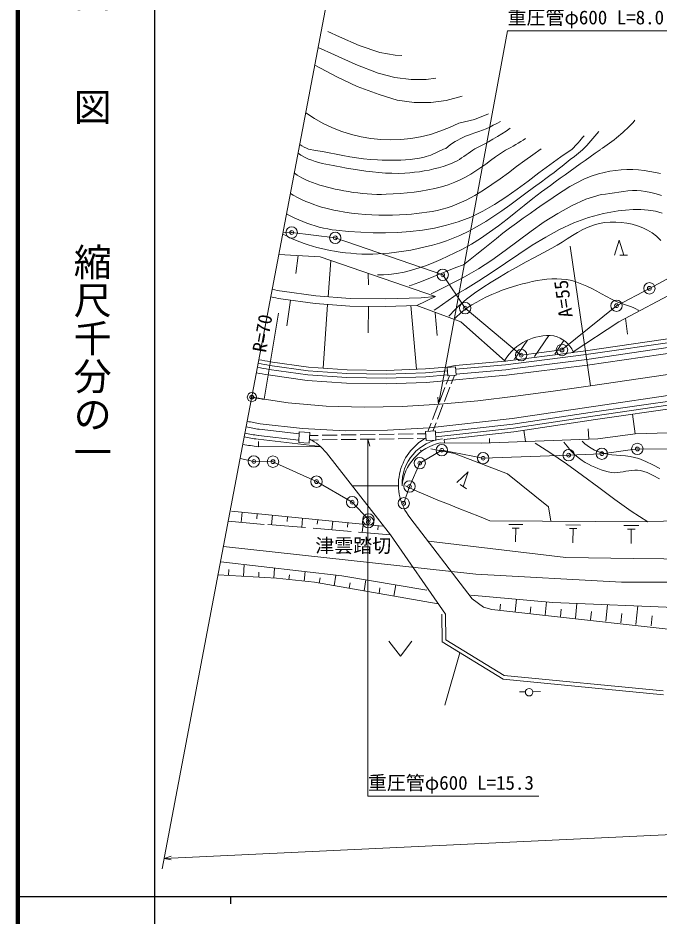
# Model space of a CAD drawing. Units: millimetres, scale not verified. Extents: x 40000 to 680000, y 20000 to 380000.
# Drawn here: x 40000 to 124429, y 202409 to 320651 of the extents above; entities that cross this region are included whole.
import ezdxf
from ezdxf.enums import TextEntityAlignment as Align

# ---------------------------------------------------------------- set-up
doc = ezdxf.new("R2010")
doc.units = ezdxf.units.MM
doc.header["$LTSCALE"] = 1000
doc.header["$PDMODE"] = 32
doc.header["$PDSIZE"] = 500
doc.linetypes.add('CHAIN', pattern=[18.5, 12, -1.5, 3.5, -1.5])
for name, color, linetype, lineweight in [('M-BGD', 7, 'Continuous', 13), ('M-BMK', 2, 'CHAIN', 13), ('M-BMK-OTRS', 5, 'Continuous', 13), ('M-BMK-ROW', 30, 'Continuous', 13), ('M-STR-HTXT', 7, 'Continuous', 13), ('M-STR-STRC', 7, 'Continuous', 13), ('M-TTL', 2, 'Continuous', 140), ('M-TTL-BAND', 7, 'Continuous', 25)]:
    doc.layers.add(name, color=color, linetype=linetype, lineweight=lineweight)
doc.layers.add('M-OTRS', color=6, linetype='Continuous')
doc.styles.add('@ＭＳ ゴシック', font='')
doc.styles.add('ＭＳ ゴシック', font='')
doc.styles.get('@ＭＳ ゴシック').set_extended_font_data('@MS Gothic')
doc.styles.get('ＭＳ ゴシック').set_extended_font_data('MS Gothic')

msp = doc.modelspace()

# ---------------------------------------------------------------- linework, layer by layer
at = {"layer": 'M-BGD'}
for p, q in [((59010, 208609), (87521, 358758)), ((96925, 303955), (96335, 303482)), ((118576, 289403), (119176, 291403)), ((119176, 291403), (119776, 289403)), ((79806, 289207), (74368, 289488)), ((76910, 289357), (76600, 287009)), ((94980, 283988), (79806, 289207)), ((80853, 283929), (81198, 288728)), ((120276, 289403), (119276, 289403)), ((133268, 288121), (119150, 280660)), ((86165, 285499), (86143, 287027)), ((92536, 282802), (94980, 283988)), ((75880, 283506), (75404, 280113)), ((80179, 274553), (80781, 282932)), ((86176, 282689), (86128, 279181)), ((92478, 274395), (91741, 282774)), ((98331, 280630), (92536, 282802)), ((94959, 281808), (95221, 278833)), ((114754, 276817), (147115, 281527)), ((104144, 275468), (98331, 280630)), ((119150, 280660), (113136, 276703)), ((114826, 276322), (147083, 281017)), ((114917, 275699), (147043, 280374)), ((120290, 279027), (120000, 281109)), ((107100, 278233), (105403, 275745)), ((109934, 278839), (108047, 276073)), ((111910, 278187), (110692, 276400)), ((112964, 276590), (114771, 276819)), ((105444, 274495), (114913, 275698)), ((114913, 275697), (114916, 275698)), ((73076, 274386), (73080, 274385)), ((97587, 274891), (96501, 274686)), ((96507, 274616), (97603, 274712)), ((96507, 274616), (96604, 273520)), ((97603, 274712), (97699, 273616)), ((97686, 273766), (104252, 274344)), ((105444, 274495), (104252, 274344)), ((115021, 274955), (115024, 274956)), ((72954, 273646), (72957, 273646)), ((96818, 273539), (96396, 272446)), ((96604, 273520), (97699, 273616)), ((97484, 273597), (97058, 272494)), ((115925, 268772), (146255, 273186)), ((96216, 271979), (95495, 270114)), ((96878, 272028), (96156, 270162)), ((115997, 268277), (146223, 272676)), ((116069, 267782), (146176, 272164)), ((95314, 269648), (94593, 267782)), ((95976, 269696), (95255, 267830)), ((115813, 269512), (115816, 269513)), ((115921, 268770), (115924, 268771)), ((120921, 268488), (121301, 265882)), ((71891, 267233), (71895, 267233)), ((94413, 267316), (93990, 266223)), ((95075, 267364), (94648, 266261)), ((71769, 266494), (77036, 265879)), ((71769, 266494), (71773, 266493)), ((77053, 266164), (76970, 264767)), ((78451, 266081), (77053, 266164)), ((78451, 266081), (78367, 264683)), ((93670, 266204), (94968, 266279)), ((93670, 266204), (93740, 265006)), ((94968, 266279), (95037, 265081)), ((106635, 266361), (106858, 264876)), ((115168, 265173), (115088, 266569)), ((141415, 266544), (121300, 265882)), ((71615, 265173), (79849, 264212)), ((71699, 264202), (71657, 264869)), ((71673, 265669), (76987, 265049)), ((79557, 265099), (78391, 265082)), ((79558, 265699), (78427, 265682)), ((82057, 265135), (80057, 265106)), ((82058, 265735), (80058, 265706)), ((84557, 265172), (82557, 265142)), ((84558, 265772), (82558, 265743)), ((87057, 265808), (85057, 265779)), ((87057, 265208), (85057, 265179)), ((89557, 265845), (87557, 265815)), ((89556, 265245), (87557, 265215)), ((92056, 265281), (90056, 265252)), ((92057, 265881), (90057, 265852)), ((93722, 265305), (92556, 265288)), ((93688, 265905), (92557, 265888)), ((93740, 265006), (95037, 265081)), ((96118, 265129), (96190, 264698)), ((116374, 265217), (101055, 264668)), ((102095, 264706), (102084, 265287)), ((121300, 265882), (116374, 265217)), ((71624, 264202), (79849, 264212)), ((78367, 264683), (76970, 264767)), ((93127, 263573), (93008, 263732)), ((94381, 263932), (97492, 263314)), ((101055, 264668), (95623, 264702)), ((89067, 252617), (80621, 263378)), ((97492, 263314), (104481, 260610)), ((97797, 259477), (99298, 260891)), ((99298, 260891), (98639, 258937)), ((104481, 260610), (109851, 256282)), ((98218, 259207), (99060, 258668)), ((68128, 255719), (88025, 253742)), ((69529, 255579), (69397, 254247)), ((109851, 256282), (110194, 254386)), ((72418, 253967), (67702, 254387)), ((71519, 255382), (71453, 254715)), ((73510, 255184), (73384, 253916)), ((75500, 254986), (75437, 254353)), ((77490, 254789), (77370, 253586)), ((79480, 254591), (79420, 253990)), ((81470, 254393), (81357, 253256)), ((102126, 254427), (122950, 254322)), ((122950, 254322), (143054, 255024)), ((77886, 253543), (72904, 253956)), ((83866, 253048), (78883, 253461)), ((83461, 254196), (83404, 253627)), ((85451, 253998), (85344, 252925)), ((87441, 253800), (87388, 253264)), ((104634, 253953), (106480, 253943)), ((105093, 253489), (106016, 253484)), ((105555, 253486), (105526, 251677)), ((112175, 253901), (114076, 253892)), ((112648, 253424), (113598, 253419)), ((113123, 253421), (113094, 251559)), ((119798, 253849), (121754, 253839)), ((120285, 253358), (121263, 253353)), ((120774, 253355), (120743, 251439)), ((89067, 252617), (84863, 252965)), ((89067, 252617), (96323, 242150)), ((69711, 247135), (69798, 248681)), ((67714, 247247), (67757, 248020)), ((71707, 247022), (71744, 247678)), ((73704, 246910), (73778, 248221)), ((75694, 246713), (75762, 247341)), ((77683, 246498), (77818, 247754)), ((81636, 245904), (81875, 247286)), ((79666, 246245), (79785, 246936)), ((83607, 245563), (83732, 246285)), ((85578, 245222), (85828, 246667)), ((89519, 244541), (89773, 246009)), ((87549, 244882), (87676, 245616)), ((105468, 242441), (105639, 244111)), ((109447, 242034), (109623, 243756)), ((103478, 242644), (103564, 243480)), ((107457, 242238), (107545, 243099)), ((111437, 241831), (111535, 242796)), ((113426, 241627), (113624, 243557)), ((115416, 241424), (115527, 242513)), ((117406, 241220), (117628, 243399)), ((121385, 240814), (121633, 243241)), ((95823, 242145), (95862, 238491)), ((96359, 238773), (96323, 242150)), ((119395, 241017), (119519, 242231)), ((123374, 240610), (123511, 241948)), ((88858, 238617), (90358, 236617)), ((90358, 236617), (91858, 238617)), ((95862, 238491), (103887, 233600)), ((104050, 234086), (96359, 238773)), ((98208, 237061), (96211, 230153)), ((103887, 233600), (125029, 231549)), ((124964, 232058), (104050, 234086)), ((106825, 231939), (106046, 231911)), ((107819, 231941), (108818, 231956))]:
    msp.add_line(p, q, dxfattribs=at)
for points in [[(90538, 315714), (89688, 315767), (87678, 316114), (84955, 317041), (82357, 318164), (80808, 318873)], [(95034, 312702), (93774, 312543), (91793, 312559), (89653, 312797), (87442, 313394), (84489, 314528), (81689, 315805), (79546, 316757)], [(98512, 310373), (96406, 309781), (94363, 309511), (92193, 309515), (89920, 309827), (87560, 310568), (84687, 311638), (82011, 312920), (79101, 314416)], [(101980, 308049), (100130, 307273), (98051, 306796)], [(74884, 292206), (75264, 292000), (76019, 291632), (76563, 291392), (77114, 291169), (77672, 290962), (78236, 290771), (78805, 290595), (79380, 290435), (79958, 290289), (80539, 290158), (81122, 290041), (81707, 289939), (82418, 289831), (83133, 289740), (83851, 289666), (84570, 289610), (85291, 289573), (86012, 289555), (86733, 289557), (87454, 289579), (88172, 289622), (88888, 289686), (89844, 289799), (90799, 289935), (91751, 290096), (92699, 290283), (93642, 290497), (94576, 290740), (95502, 291013), (96416, 291317), (97318, 291652), (98206, 292021), (99367, 292571), (100497, 293180), (101600, 293838), (102682, 294538), (103745, 295269), (104796, 296024), (105838, 296793), (106875, 297566), (107914, 298337), (108957, 299094), (109509, 299495), (110056, 299903), (110599, 300317), (111139, 300736), (111676, 301158), (112211, 301582), (112746, 302007), (113280, 302432), (113817, 302854), (114355, 303274)], [(75387, 294854), (75756, 294649), (76470, 294294), (76989, 294060), (77516, 293839), (78050, 293634), (78590, 293444), (79136, 293272), (79687, 293117), (80243, 292982), (80802, 292866), (81364, 292772), (81929, 292699), (83537, 292545), (85159, 292432), (86788, 292368), (88419, 292358), (90049, 292409), (91671, 292528), (93281, 292721), (94875, 292995), (96446, 293356), (97990, 293810), (99644, 294443), (101233, 295211), (102769, 296091), (104263, 297059), (105728, 298091), (107173, 299163), (108610, 300251), (110052, 301331), (111508, 302379), (112992, 303371)], [(75896, 297535), (76256, 297314), (76920, 296956), (77415, 296719), (77918, 296497), (78429, 296290), (78946, 296098), (79468, 295922), (79996, 295759), (80527, 295611), (81062, 295477), (81599, 295356), (82138, 295249), (83028, 295096), (83922, 294968), (84820, 294864), (85721, 294783), (86625, 294726), (87530, 294691), (88435, 294680), (89340, 294691), (90243, 294724), (91144, 294779), (91823, 294833), (92503, 294898), (93182, 294977), (93860, 295072), (94535, 295186), (95204, 295320), (95868, 295478), (96523, 295661), (97168, 295872), (97803, 296114), (99011, 296660), (100178, 297283), (101313, 297969), (102421, 298704), (103511, 299475), (104589, 300269), (105662, 301072), (106737, 301870), (107822, 302650), (108924, 303398)], [(104218, 303243), (103554, 302807), (102900, 302352), (102251, 301886), (101604, 301417), (100954, 300954), (100298, 300504), (99630, 300076), (98946, 299679), (98244, 299321), (97517, 299010), (96654, 298702), (95776, 298437), (94886, 298210), (93986, 298018), (93078, 297859), (92163, 297729), (91245, 297626), (90325, 297545), (89404, 297485), (88487, 297441), (87864, 297426), (87241, 297429), (86617, 297450), (85994, 297488), (85372, 297541), (84750, 297610), (84131, 297692), (83514, 297789), (82899, 297897), (82288, 298018), (81781, 298126), (81275, 298242), (80771, 298368), (80269, 298505), (79771, 298654), (79277, 298815), (78789, 298991), (78308, 299183), (77835, 299392), (77370, 299619), (76750, 299967), (76401, 300195)], [(76901, 302829), (77236, 302605), (77820, 302281), (78254, 302081), (78698, 301907), (79151, 301754), (79611, 301620), (80077, 301501), (80547, 301396), (81020, 301300), (81494, 301210), (81968, 301125), (82440, 301040), (83284, 300889), (84131, 300744), (84981, 300608), (85833, 300485), (86686, 300379), (87540, 300293), (88396, 300230), (89252, 300195), (90107, 300190), (90963, 300220), (91600, 300265), (92237, 300328), (92873, 300409), (93507, 300509), (94138, 300629), (94764, 300769), (95384, 300930), (95998, 301113), (96603, 301319), (97199, 301547), (97520, 301690), (97832, 301851), (98136, 302028), (98433, 302218), (98726, 302416), (99016, 302620), (99305, 302825), (99595, 303030), (99887, 303231), (100183, 303423)], [(78279, 303355), (79184, 303208), (80088, 303047), (80991, 302879), (81894, 302709), (82797, 302542), (83701, 302385), (84606, 302244), (85514, 302124), (86424, 302030), (87338, 301970), (87954, 301944), (88572, 301927), (89191, 301921), (89810, 301926), (90428, 301946), (91045, 301982), (91660, 302037), (92272, 302112), (92879, 302210), (93483, 302332), (93780, 302408), (94072, 302501), (94360, 302607), (94645, 302723), (94927, 302847), (95208, 302976), (95488, 303107), (95769, 303236), (96051, 303362), (96335, 303482)], [(116678, 303310), (116022, 302839), (115365, 302368), (114708, 301897), (114051, 301427), (113394, 300956), (112738, 300485), (112081, 300014), (111425, 299543), (110768, 299071), (110113, 298599), (108956, 297742), (107816, 296860), (106684, 295962), (105555, 295060), (104423, 294166), (103279, 293289), (102117, 292440), (100931, 291631), (99714, 290873), (98459, 290176), (97551, 289714), (96630, 289268), (95697, 288842), (94751, 288442), (93794, 288073), (92826, 287740), (91848, 287447), (90860, 287201), (89864, 287006), (88858, 286866), (88134, 286819), (87410, 286826), (87355, 286831)], [(124631, 300154), (123961, 300314), (123222, 300457), (122473, 300566), (121718, 300639), (120958, 300677), (120196, 300678), (119435, 300643), (118678, 300571), (117928, 300463), (117187, 300316), (116458, 300132), (115472, 299810), (114515, 299415), (113584, 298958), (112674, 298449), (111782, 297900), (110903, 297321), (110035, 296724), (109172, 296118), (108311, 295515), (107449, 294925), (106536, 294297), (105638, 293648), (104752, 292983), (103875, 292304), (103005, 291616), (102139, 290923), (101275, 290226), (100411, 289531), (99542, 288841), (98668, 288159)], [(94433, 284347), (94527, 284390), (95393, 284811), (96253, 285249), (97108, 285696), (97959, 286145), (98810, 286588), (100641, 287625), (102415, 288781), (104152, 290017), (105870, 291291), (107586, 292561), (109320, 293787), (111088, 294925), (112910, 295936), (114804, 296777), (116788, 297408)], [(124772, 297292), (124071, 297500), (123368, 297677), (122667, 297824), (122087, 297906), (121503, 297936), (120917, 297924), (120329, 297877), (119739, 297807), (119149, 297721), (118558, 297629), (117967, 297540), (117377, 297463), (116788, 297408)], [(94811, 282173), (95158, 282410), (95901, 282936), (96644, 283464), (97391, 283984), (98148, 284486), (98920, 284959), (100698, 286047), (102457, 287199), (104207, 288383), (105960, 289566), (107725, 290718), (109515, 291808), (111339, 292803), (113210, 293672), (115137, 294384), (117132, 294907), (118069, 295088), (119040, 295245), (120032, 295365), (121031, 295434), (122024, 295439), (122998, 295365), (123941, 295201), (124838, 294933)], [(96732, 281401), (96993, 281668), (97326, 282013), (97661, 282356), (98001, 282693), (98349, 283021), (98707, 283336), (99081, 283635), (100137, 284407), (101217, 285146), (102317, 285856), (103434, 286541), (104566, 287204), (105708, 287850), (106858, 288484), (108013, 289109), (109169, 289729), (110324, 290349), (111002, 290734), (111676, 291146), (112348, 291570), (113022, 291993), (113702, 292401), (114390, 292779), (115091, 293114), (115807, 293391), (116544, 293598), (117302, 293719), (118009, 293765), (118731, 293767), (119458, 293722), (120184, 293628), (120901, 293484), (121601, 293287), (122276, 293035), (122919, 292727), (123522, 292359), (124077, 291930), (124645, 291356)], [(98668, 288159), (97686, 287796), (96710, 287409), (95738, 287007), (94767, 286602), (93793, 286203), (92816, 285823), (91831, 285471), (91513, 285371)], [(121734, 282118), (121679, 282166), (121366, 282366), (121024, 282533), (120660, 282676), (120283, 282804), (119900, 282924), (119519, 283046), (119147, 283177), (118792, 283326), (118147, 283643), (117506, 283980), (116867, 284327), (116228, 284674), (115585, 285012), (114937, 285330), (114280, 285618), (113612, 285867), (112929, 286066), (112230, 286206), (111591, 286278), (110950, 286307), (110306, 286295), (109660, 286249), (109015, 286171), (108372, 286067), (107732, 285940), (107096, 285796), (106465, 285638), (105841, 285470), (105139, 285266), (104441, 285040), (103750, 284793), (103066, 284525), (102390, 284236), (101724, 283926), (101068, 283595), (100425, 283242), (99796, 282868), (99181, 282473), (98372, 281862), (97622, 281173), (97533, 281079)], [(74780, 284670), (79251, 284044), (83741, 283722), (88384, 283658), (93084, 283821), (94980, 283988)], [(74616, 283683), (79146, 283049), (83699, 282722), (88395, 282658), (92536, 282802)], [(424893, 279057), (414408, 279246), (395922, 278858), (388955, 278513), (376661, 277481), (339447, 273044), (328992, 271630), (250301, 259951), (210914, 254037), (205996, 253328), (201674, 252485), (186609, 250349), (171390, 248588), (158108, 247419), (138650, 246385), (119472, 246346), (100311, 247425), (67075, 251084)], [(97631, 274393), (104197, 274971), (114834, 276323)], [(104066, 275462), (104144, 275468), (113175, 276617)], [(73076, 274387), (78154, 273676), (83297, 273307), (88493, 273236), (93722, 273417), (96590, 273670)], [(73162, 274900), (78209, 274193), (83319, 273827), (88488, 273756), (93690, 273936), (96545, 274188)], [(73231, 275396), (78262, 274691), (83340, 274326), (88483, 274256), (93660, 274436), (96501, 274686)], [(97587, 274891), (104144, 275468), (104260, 275483)], [(94983, 266017), (105174, 267152), (115925, 268772)], [(95013, 265498), (105241, 266636), (116002, 268258)], [(96116, 265138), (105300, 266160), (116070, 267782)], [(114307, 264913), (114650, 264598), (115268, 264125), (115941, 263732), (116483, 263506), (117046, 263343), (117624, 263229), (118215, 263151), (118812, 263093), (119412, 263043), (120011, 262986), (120605, 262909), (121189, 262797), (121758, 262637), (122707, 262271), (123627, 261836), (124527, 261351)], [(108093, 264646), (110066, 263436), (112229, 261956), (114361, 260398), (116481, 258810), (118606, 257236), (120757, 255725), (122950, 254322)], [(111892, 264807), (112314, 264257), (112812, 263669), (113351, 263126), (113944, 262644), (114324, 262384), (114715, 262138), (115118, 261908), (115531, 261694), (115953, 261498), (116382, 261321), (116819, 261163), (117261, 261027), (117708, 260912), (118159, 260821), (118538, 260781), (118921, 260787), (119305, 260828), (119691, 260889), (120077, 260961), (120463, 261031), (120847, 261087), (121230, 261118), (121609, 261110), (121985, 261053), (122851, 260792), (123677, 260430), (124471, 259991)], [(91035, 259031), (91285, 258906), (92614, 258295), (93960, 257716), (95317, 257160), (96682, 256619), (98049, 256085), (99416, 255547), (100776, 254997), (102126, 254427)], [(91600, 254893), (99802, 244173), (101317, 243083), (102387, 242756), (133094, 239364), (143949, 238507), (175586, 239356), (200278, 239399), (208514, 239501), (224810, 240543), (228860, 241388), (242105, 245274), (255564, 248383), (265406, 250263), (277981, 252194), (291138, 254322)], [(145091, 249218), (121048, 249503), (112150, 249605), (94056, 251761)], [(66735, 249034), (82645, 247197), (93864, 245327)], [(66361, 247324), (74057, 246890), (79061, 246349), (95358, 243531)], [(99634, 244647), (110438, 243683), (127507, 243009), (145443, 243083), (154853, 243684)]]:
    msp.add_lwpolyline(points, dxfattribs=at)
for centre, radius in [((70806, 270729), 600), ((107322, 231884), 500)]:
    msp.add_circle(centre, radius, dxfattribs=at)
for centre, radius, start, end in [((89101, 324071), 19455, 234.89205, 297.38755), ((94145, 323427), 18910, 287.01891, 299.75761), ((104481, 322392), 22647, 302.58706, 317.79981), ((103368, 294618), 11344, 108.97418, 124.60908), ((83829, 336832), 37197, 296.08229, 304.38712), ((92710, 323018), 28237, 315.90944, 320.6777), ((77577, 337462), 50213, 317.09076, 320.78513), ((83336, 314038), 11820, 238.27539, 244.67197), ((92319, 326506), 26129, 297.08959, 303.78248), ((83863, 339500), 56580, 259.24979, 260.59424), ((83863, 339500), 55580, 259.24982, 260.59424), ((109884, 272139), 6700, 83.99947, 149.0097), ((109664, 275084), 3831, 25.00183, 76.08958), ((83863, 339500), 64980, 259.24957, 260.59424), ((83863, 339500), 66000, 259.24955, 260.59424), ((83863, 339500), 65480, 259.24956, 260.59424), ((83863, 339500), 74000, 259.24939, 260.59423), ((83863, 339500), 75330, 259.24937, 260.59423), ((83863, 339500), 74830, 259.24938, 260.59423), ((75115, 259056), 7000, 38.12697, 62.00357), ((97109, 259211), 7000, 118.95541, 218.09494), ((96580, 259278), 6000, 96.34751, 182.17449), ((81907, 340848), 77333, 260.85934, 262.35863), ((96945, 258451), 6388, 101.93848, 174.61733)]:
    msp.add_arc(centre, radius, start, end, dxfattribs=at)
at = {"layer": 'M-BMK'}
msp.add_line((115417, 272235), (303258, 299566), dxfattribs=at)
msp.add_lwpolyline([(115417, 272235), (110468, 271521), (105514, 270849), (100549, 270259), (95571, 269792), (90580, 269490), (85582, 269394), (80585, 269546), (75605, 269987), (72423, 270441)], dxfattribs=at)
msp.add_arc((83864, 339500), 70000, 259.2481, 260.59292, dxfattribs=at)
at = {"layer": 'M-BMK-OTRS'}
msp.add_line((90111, 259051), (84018, 259051), dxfattribs=at)
at = {"layer": 'M-BMK-ROW'}
msp.add_line((112523, 263087), (116902, 263280), dxfattribs=at)
for points in [[(74933, 292465), (76048, 292412), (81790, 291695), (95943, 286833), (98890, 282450), (106271, 276260), (111648, 276937), (118830, 282767), (123155, 285052), (127652, 287428)], [(90805, 256754), (91568, 258971), (92915, 262044), (95819, 263737), (101260, 262684), (112524, 263087)], [(116902, 263280), (121573, 263905), (128279, 263877), (134543, 263496), (137090, 263700)], [(69274, 262664), (71056, 262263), (73587, 262228)], [(73588, 262229), (79320, 259600), (84009, 256898), (86171, 254624), (86132, 254263)]]:
    msp.add_lwpolyline(points, dxfattribs=at)
for centre in [(76048, 292412), (81790, 291696), (95944, 286833), (123156, 285053), (98891, 282451), (118831, 282767), (106272, 276261), (111649, 276938), (95819, 263737), (112524, 263087), (116903, 263281), (121573, 263906), (71056, 262264), (73588, 262229), (92915, 262044), (101260, 262684), (79320, 259600), (91568, 258971), (84009, 256897), (90805, 256754), (86131, 254262), (86170, 254624)]:
    msp.add_circle(centre, 750, dxfattribs=at)
for p in [(76048, 292412), (81790, 291696), (95944, 286833), (123156, 285053), (98891, 282451), (118831, 282767), (111649, 276938), (106272, 276261), (95819, 263737), (121573, 263906), (71056, 262264), (101260, 262684), (112524, 263087), (116903, 263281), (73588, 262229), (92915, 262044), (79320, 259600), (91568, 258971), (84009, 256897), (90805, 256754), (86131, 254262), (86170, 254624)]:
    msp.add_point(p, dxfattribs=at)
at = {"layer": 'M-OTRS'}
msp.add_point((70806, 270729), dxfattribs=at)
at = {"layer": 'M-STR-HTXT'}
for p, q in [((115417, 272235), (112745, 290598)), ((72423, 270441), (74300, 281770)), ((95364, 269777), (95283, 270708)), ((86081, 265194), (86331, 264294)), ((59274, 209999), (249395, 218934)), ((59274, 209999), (60161, 210291)), ((59274, 209999), (60184, 209792))]:
    msp.add_line(p, q, dxfattribs=at)
for points in [[(95364, 269777), (104473, 318954), (125723, 318954)], [(86081, 265194), (86081, 218186), (108581, 218186)]]:
    msp.add_lwpolyline(points, dxfattribs=at)
at = {"layer": 'M-STR-STRC'}
for p, q in [((115024, 274956), (146995, 279608)), ((115816, 269513), (146304, 273950))]:
    msp.add_line(p, q, dxfattribs=at)
for points in [[(72957, 273646), (78075, 272929), (83265, 272556), (88501, 272485), (93768, 272667), (104358, 273599), (115021, 274955)], [(71895, 267233), (77491, 266580), (83083, 266309), (88648, 266362), (94171, 266681), (105076, 267894), (115813, 269512)]]:
    msp.add_lwpolyline(points, dxfattribs=at)
for radius, start in [(66750, 259.24965), (73250, 259.24951)]:
    msp.add_arc((83862, 339499), radius, start, 260.59424, dxfattribs=at)
at = {"layer": 'M-TTL'}
msp.add_line((40000, 380000), (40000, 20000), dxfattribs=at)
at = {"layer": 'M-TTL-BAND'}
for p, q in [((58000, 370000), (58000, 20000)), ((40000, 205000), (579000, 205000)), ((68000, 205000), (68000, 204000))]:
    msp.add_line(p, q, dxfattribs=at)

# ---------------------------------------------------------------- texts
at = {"layer": 'M-BGD', "style": 'ＭＳ ゴシック'}
msp.add_text('津雲踏切', height=1833, dxfattribs=at).set_placement((79160, 249715), align=Align.BOTTOM_LEFT)
at = {"layer": 'M-STR-HTXT', "style": 'ＭＳ ゴシック'}
for s, p in [('重圧管φ600 L=8.0', (104473, 319254)), ('重圧管φ600 L=15.3', (86081, 218486))]:
    msp.add_text(s, height=1833, dxfattribs=at).set_placement(p, align=Align.BOTTOM_LEFT)
for s, rotation, p in [('A=55', 98.329, (113627, 281410)), ('R=70', 79.919, (73200, 276426))]:
    msp.add_text(s, height=1833, rotation=rotation, dxfattribs=at).set_placement(p, align=Align.BOTTOM_LEFT)
at = {"layer": 'M-TTL-BAND', "style": '@ＭＳ ゴシック'}
for s, p in [('平\u3000\u3000面\u3000\u3000図', (49777, 306475)), ('縮尺千分の一', (49777, 261030))]:
    msp.add_text(s, height=3666, rotation=270, dxfattribs=at).set_placement(p, align=Align.MIDDLE_RIGHT)

doc.saveas('drawing.dxf')
